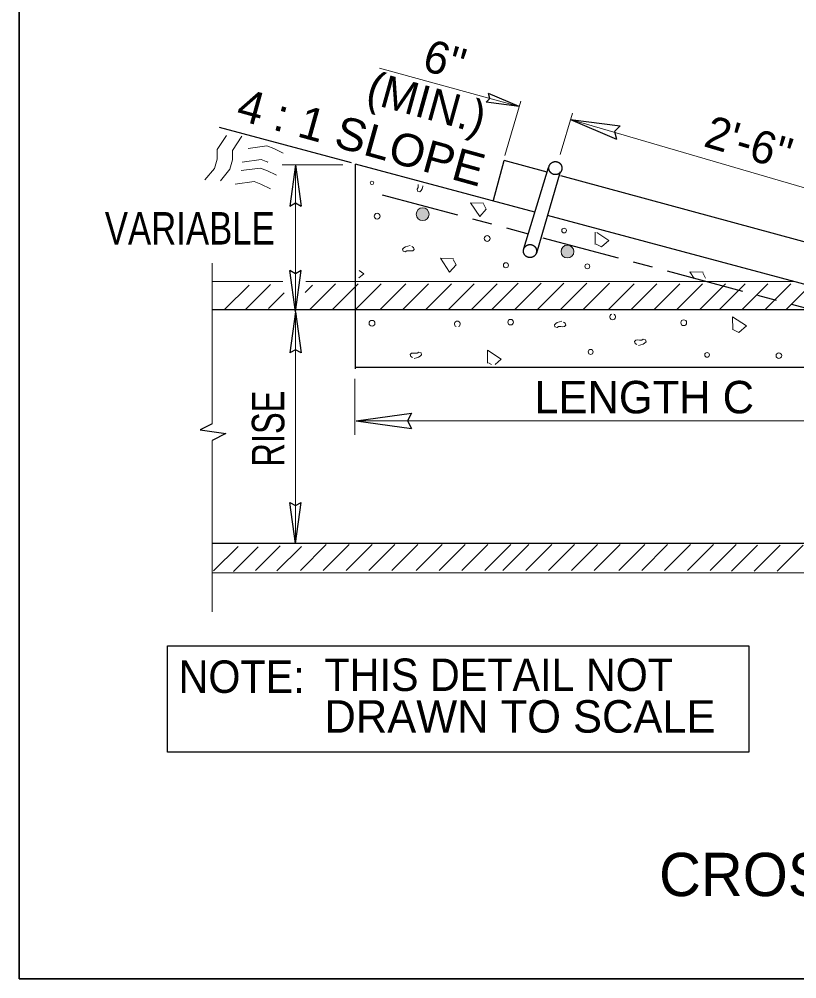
# Model space of a CAD drawing. Extents: x -873 to -38, y -356 to 186.
# Drawn here: x -689.27 to -659.35, y -257.2 to -220.25 of the extents above; entities that cross this region are included whole.
import ezdxf

# ---------------------------------------------------------------- set-up
doc = ezdxf.new("R2010")
doc.units = 0
doc.header["$LTSCALE"] = 0.5
doc.linetypes.add('LONG_DASH_SHORT_DASH', pattern=[9.9, 6, -1.2, 1.5, -1.2])
doc.layers.add('1', color=7, linetype='Continuous', lineweight=13)

msp = doc.modelspace()

# ---------------------------------------------------------------- hatches: boundary and pattern name
at = {"layer": '1'}
for points in [[(-673.4996, -227.7591, 1), (-673.9934, -227.7591, 1)], [(-667.9289, -229.1986, 1), (-668.4227, -229.1986, 1)]]:
    msp.add_hatch(color=256, dxfattribs=at).paths.add_polyline_path(points)

# ---------------------------------------------------------------- linework, layer by layer
at = {"layer": '1', "lineweight": 35}
msp.add_line((-689.2712, -181.4427), (-689.2712, -257.1993), dxfattribs=at)
at = {"layer": '1'}
for p, q in [((-675.4122, -222.1373), (-670.0289, -223.6122)), ((-670.5883, -225.5013), (-669.9695, -223.4116)), ((-668.4564, -225.4562), (-667.9855, -223.8676)), ((-668.0582, -224.1128), (-654.4882, -228.0844)), ((-679.1539, -225.8653), (-676.8214, -225.8653)), ((-678.6374, -225.8653), (-678.6374, -231.5173)), ((-667.1023, -228.9254), (-667.1117, -228.4472)), ((-681.8431, -235.8367), (-681.8431, -229.6434)), ((-681.8431, -230.357), (-679.1304, -230.357)), ((-681.3681, -231.4346), (-680.4196, -230.4862)), ((-680.5478, -231.413), (-679.5992, -230.4652)), ((-678.2659, -230.7712), (-677.9804, -230.4862)), ((-678.2434, -230.357), (-659.4302, -230.357)), ((-678.1013, -231.4411), (-677.1012, -230.4406)), ((-677.2225, -231.4411), (-676.2222, -230.4406)), ((-676.3433, -231.4411), (-675.3433, -230.4406)), ((-675.4004, -231.4411), (-674.3999, -230.4406)), ((-674.5212, -231.4411), (-673.5211, -230.4406)), ((-673.6419, -231.4411), (-672.6416, -230.4406)), ((-672.7629, -231.4411), (-671.763, -230.4406)), ((-671.8842, -231.4411), (-670.8837, -230.4406)), ((-671.0693, -231.4161), (-670.069, -230.4156)), ((-670.1905, -231.4161), (-669.1902, -230.4156)), ((-669.3111, -231.4161), (-668.311, -230.4156)), ((-668.432, -231.4161), (-667.4319, -230.4156)), ((-667.553, -231.4161), (-666.5525, -230.4156)), ((-666.6097, -231.4411), (-665.6094, -230.4406)), ((-665.7309, -231.4411), (-664.7306, -230.4406)), ((-664.8517, -231.4411), (-663.8516, -230.4406)), ((-663.9726, -231.4411), (-662.9721, -230.4406)), ((-663.093, -231.4411), (-662.0933, -230.4406)), ((-662.3429, -231.4411), (-661.3428, -230.4406)), ((-661.4639, -231.4411), (-660.4638, -230.4406)), ((-660.5846, -231.4411), (-659.5845, -230.4406)), ((-659.7624, -231.4311), (-658.8582, -230.527)), ((-679.6839, -231.3915), (-679.0762, -230.7825)), ((-678.6374, -240.4426), (-678.6374, -231.5157)), ((-671.1021, -233.545), (-671.2161, -233.4882)), ((-676.3549, -234.0976), (-676.3549, -236.2549)), ((-676.3007, -235.7155), (-653.6246, -235.7155)), ((-681.8431, -243.0762), (-681.8431, -236.4758)), ((-680.1809, -241.4754), (-679.2327, -240.5272)), ((-678.4534, -241.4737), (-677.4533, -240.4737)), ((-677.5743, -241.4737), (-676.5745, -240.4737)), ((-676.6951, -241.4737), (-675.6946, -240.4737)), ((-675.8161, -241.4737), (-674.8157, -240.4737)), ((-674.9371, -241.4737), (-673.9365, -240.4737)), ((-673.9937, -241.4737), (-672.9937, -240.4737)), ((-673.115, -241.4737), (-672.1147, -240.4737)), ((-672.2357, -241.4737), (-671.2354, -240.4737)), ((-671.3563, -241.4737), (-670.3564, -240.4737)), ((-670.6575, -241.4737), (-669.6573, -240.4737)), ((-669.7785, -241.4737), (-668.7782, -240.4737)), ((-668.8992, -241.4737), (-667.8991, -240.4737)), ((-668.0206, -241.4737), (-667.0201, -240.4737)), ((-667.1411, -241.4737), (-666.141, -240.4737)), ((-666.1979, -241.4737), (-665.1976, -240.4737)), ((-665.3188, -241.4737), (-664.3189, -240.4737)), ((-664.44, -241.4737), (-663.4394, -240.4737)), ((-663.5609, -241.4737), (-662.5608, -240.4737)), ((-662.6814, -241.4737), (-661.6814, -240.4737)), ((-661.8673, -241.5058), (-660.8673, -240.5055)), ((-660.988, -241.5058), (-659.9878, -240.5055)), ((-660.109, -241.5058), (-659.1084, -240.5055)), ((-681.7996, -241.4966), (-680.8513, -240.5488)), ((-681.0224, -241.5187), (-680.0743, -240.5702)), ((-679.3606, -241.4966), (-678.4123, -240.5488)), ((-681.8431, -241.5687), (-621.7334, -241.5687))]:
    msp.add_line(p, q, dxfattribs=at)
at = {"layer": '1', "lineweight": 25}
for p, q in [((-670.0289, -223.6122), (-671.2087, -223.1087)), ((-670.0289, -223.6122), (-671.3005, -223.4454)), ((-668.0582, -224.1128), (-666.1511, -224.3637)), ((-668.0582, -224.1128), (-666.2897, -224.8691)), ((-676.4783, -225.7881), (-681.5688, -224.4237)), ((-671.0167, -227.2248), (-670.6075, -225.6983)), ((-668.954, -226.146), (-670.6075, -225.6983)), ((-678.6405, -225.862), (-678.8587, -227.4498)), ((-678.6405, -225.862), (-678.4222, -227.4498)), ((-676.3293, -233.7107), (-676.3293, -225.8281)), ((-669.4262, -227.6778), (-676.3293, -225.8281)), ((-669.8586, -229.0807), (-668.8981, -225.9645)), ((-669.3586, -229.2477), (-668.4408, -226.1188)), ((-653.1174, -230.4332), (-668.4346, -226.2864)), ((-621.7426, -240.4563), (-668.9367, -227.8091)), ((-678.6385, -231.5171), (-678.8564, -229.9291)), ((-678.6385, -231.5171), (-678.4201, -229.9291)), ((-681.8431, -231.4346), (-655.7108, -231.4346)), ((-678.6385, -231.5158), (-678.8564, -233.1039)), ((-678.6385, -231.5158), (-678.4201, -233.1039)), ((-676.3293, -233.6538), (-653.6822, -233.6538)), ((-676.3003, -235.7165), (-674.1713, -235.4239)), ((-676.3003, -235.7165), (-674.1713, -236.009)), ((-678.6368, -240.4426), (-678.8549, -238.8545)), ((-678.6368, -240.4426), (-678.4186, -238.8545)), ((-681.8431, -240.4324), (-621.7334, -240.4324))]:
    msp.add_line(p, q, dxfattribs=at)
at = {"layer": '1', "linetype": 'LONG_DASH_SHORT_DASH', "lineweight": 25}
for p, q in [((-675.3031, -227.0129), (-669.6843, -228.5149)), ((-669.1227, -228.6652), (-622.3188, -241.178))]:
    msp.add_line(p, q, dxfattribs=at)
at = {"layer": '1', "lineweight": 35}
msp.add_lwpolyline([(-606.1718, -181.4427), (-606.1718, -257.1993), (-689.2712, -257.1993)], dxfattribs=at)
at = {"layer": '1', "lineweight": 25}
for points in [[(-671.3005, -223.4454), (-671.1592, -223.301), (-671.2087, -223.1087)], [(-666.1511, -224.3637), (-666.3628, -224.5795), (-666.2897, -224.8691)], [(-668.8904, -225.9808), (-668.8904, -225.9741), (-668.8894, -225.9681), (-668.8889, -225.9624), (-668.8889, -225.956), (-668.8879, -225.9502), (-668.8871, -225.9435), (-668.8865, -225.9377), (-668.8847, -225.9316), (-668.8833, -225.9253), (-668.8813, -225.9192), (-668.8796, -225.9135), (-668.8775, -225.9074), (-668.8763, -225.9017), (-668.8735, -225.8962), (-668.8721, -225.8903), (-668.8694, -225.8847), (-668.8667, -225.8792), (-668.864, -225.8739), (-668.8611, -225.8678), (-668.8583, -225.8626), (-668.8556, -225.8572), (-668.8521, -225.8521), (-668.8479, -225.8467), (-668.8452, -225.8414), (-668.8412, -225.8366), (-668.8382, -225.8317), (-668.8336, -225.8274), (-668.83, -225.8224), (-668.8257, -225.818), (-668.8214, -225.8123), (-668.8175, -225.8088), (-668.8125, -225.8041), (-668.8086, -225.8001), (-668.8046, -225.7953), (-668.7994, -225.7914), (-668.7946, -225.7881), (-668.7892, -225.7839), (-668.7842, -225.781), (-668.7793, -225.7777), (-668.774, -225.7732), (-668.7685, -225.7703), (-668.7637, -225.767), (-668.7579, -225.7645), (-668.7525, -225.7616), (-668.7479, -225.7588), (-668.7412, -225.7562), (-668.7358, -225.7541), (-668.7304, -225.7518), (-668.7243, -225.7491), (-668.7181, -225.747), (-668.7129, -225.7449), (-668.7067, -225.7439), (-668.7002, -225.742), (-668.6831, -225.7378)], [(-668.6831, -225.7378), (-668.6767, -225.7372), (-668.6704, -225.7357), (-668.664, -225.7359), (-668.6582, -225.7349), (-668.6525, -225.7345), (-668.646, -225.7343), (-668.6402, -225.7345), (-668.6332, -225.7345), (-668.6273, -225.7347), (-668.6213, -225.7349), (-668.6152, -225.7352), (-668.6085, -225.7359), (-668.6025, -225.7372), (-668.5962, -225.7376), (-668.5906, -225.7388), (-668.5843, -225.7397), (-668.5786, -225.7417), (-668.5714, -225.7428), (-668.5662, -225.7443), (-668.5608, -225.7466), (-668.5546, -225.7482), (-668.5487, -225.7506), (-668.5429, -225.7528), (-668.5368, -225.7553), (-668.5322, -225.7581), (-668.526, -225.7601), (-668.5202, -225.7632), (-668.5154, -225.7668), (-668.5095, -225.7699), (-668.5047, -225.7726), (-668.4994, -225.7757), (-668.4945, -225.7793), (-668.4889, -225.783), (-668.4841, -225.7868), (-668.48, -225.7909), (-668.4749, -225.7945), (-668.4703, -225.7984), (-668.4657, -225.8032), (-668.4607, -225.807), (-668.4571, -225.8112), (-668.4527, -225.816), (-668.4485, -225.8212), (-668.4447, -225.8252), (-668.4404, -225.8305), (-668.4375, -225.8349), (-668.4332, -225.8397), (-668.4296, -225.8449), (-668.4264, -225.8503), (-668.4235, -225.8556), (-668.4199, -225.8605), (-668.4172, -225.866), (-668.4143, -225.872), (-668.4108, -225.8776), (-668.4091, -225.8827), (-668.4067, -225.8882), (-668.4042, -225.8941), (-668.4016, -225.8995), (-668.3999, -225.906), (-668.3982, -225.9123), (-668.3964, -225.9183), (-668.3952, -225.9239), (-668.3927, -225.9295), (-668.3918, -225.9353), (-668.3906, -225.9421), (-668.3895, -225.9476), (-668.3881, -225.9537), (-668.3885, -225.9602), (-668.3878, -225.9664), (-668.3878, -225.972), (-668.3866, -225.9787), (-668.3866, -225.9849), (-668.3866, -225.991), (-668.3877, -225.9972), (-668.3878, -226.0037), (-668.3878, -226.0097), (-668.3885, -226.0153), (-668.3895, -226.0216), (-668.3902, -226.0282), (-668.392, -226.0337), (-668.3927, -226.0402), (-668.3942, -226.0454), (-668.3953, -226.0522), (-668.3972, -226.0581), (-668.3987, -226.0637), (-668.4016, -226.0697), (-668.4037, -226.0749), (-668.4052, -226.081), (-668.4077, -226.0867), (-668.4106, -226.092), (-668.4131, -226.0984), (-668.416, -226.1033), (-668.4193, -226.1089), (-668.4227, -226.1145), (-668.4252, -226.1191), (-668.4289, -226.125), (-668.432, -226.1299), (-668.4353, -226.1347), (-668.4395, -226.14), (-668.4433, -226.1447), (-668.4474, -226.1485)], [(-668.4474, -226.1485), (-668.4512, -226.1539), (-668.4556, -226.1585), (-668.4602, -226.1631), (-668.4638, -226.1666), (-668.4685, -226.1712), (-668.4733, -226.1756), (-668.4778, -226.1802), (-668.4831, -226.1837), (-668.4881, -226.1871), (-668.4921, -226.191), (-668.4981, -226.1941), (-668.5031, -226.1983), (-668.5086, -226.201), (-668.5135, -226.2045), (-668.5189, -226.2074), (-668.5246, -226.21), (-668.5306, -226.2127), (-668.5358, -226.2153), (-668.5418, -226.2177), (-668.5472, -226.2203), (-668.5533, -226.2225), (-668.5592, -226.2245), (-668.565, -226.2264), (-668.5706, -226.228), (-668.5762, -226.2295), (-668.5821, -226.2317), (-668.5888, -226.2327), (-668.5947, -226.2333), (-668.6006, -226.2347), (-668.6068, -226.2353), (-668.6127, -226.2356), (-668.6193, -226.2368), (-668.6254, -226.2375), (-668.6313, -226.237), (-668.6377, -226.2375), (-668.6439, -226.237), (-668.6497, -226.2368), (-668.656, -226.2368), (-668.6629, -226.2364), (-668.6687, -226.2353), (-668.6743, -226.2352), (-668.6808, -226.2347), (-668.6869, -226.2327), (-668.6925, -226.232), (-668.699, -226.23), (-668.7052, -226.2285), (-668.7107, -226.2264), (-668.717, -226.2252), (-668.7223, -226.2239), (-668.7285, -226.2208), (-668.734, -226.2188), (-668.7397, -226.2163), (-668.7456, -226.2139), (-668.7511, -226.211), (-668.7563, -226.2078), (-668.7621, -226.2047), (-668.7677, -226.2018), (-668.7731, -226.1987), (-668.7772, -226.1956), (-668.7825, -226.1921), (-668.7873, -226.1887), (-668.7933, -226.1846), (-668.7979, -226.181), (-668.8025, -226.1768), (-668.8068, -226.1731), (-668.8114, -226.1685), (-668.816, -226.1639), (-668.8206, -226.1606), (-668.8247, -226.1557), (-668.8279, -226.1506), (-668.8329, -226.146), (-668.8362, -226.142), (-668.84, -226.1366), (-668.8438, -226.1318), (-668.8479, -226.1256), (-668.8508, -226.1217), (-668.8544, -226.116), (-668.8571, -226.1112), (-668.8611, -226.1053), (-668.8636, -226.0995), (-668.8652, -226.0948), (-668.8682, -226.0887), (-668.8709, -226.0832), (-668.8735, -226.0775), (-668.8747, -226.0718), (-668.8775, -226.0656), (-668.879, -226.0595), (-668.8808, -226.0542), (-668.8827, -226.048), (-668.8839, -226.0422), (-668.885, -226.0356), (-668.8865, -226.0302), (-668.8875, -226.0242), (-668.8879, -226.0174), (-668.8894, -226.0118), (-668.8896, -226.0058), (-668.8896, -225.9995), (-668.89, -225.9932), (-668.8898, -225.9864), (-668.8904, -225.9808)], [(-678.8587, -227.4498), (-678.6378, -227.3271), (-678.4222, -227.4498)], [(-669.8678, -229.1748), (-669.8676, -229.1687), (-669.8668, -229.1627), (-669.8659, -229.1569), (-669.8657, -229.1515), (-669.8648, -229.144), (-669.8641, -229.1382), (-669.8628, -229.1325), (-669.8612, -229.1261), (-669.8605, -229.1204), (-669.8586, -229.1142), (-669.8572, -229.1083), (-669.8544, -229.1023), (-669.8528, -229.0967), (-669.8511, -229.0911), (-669.8485, -229.0854), (-669.8467, -229.0794), (-669.843, -229.0735), (-669.8413, -229.0677), (-669.838, -229.0629), (-669.8357, -229.0577), (-669.8318, -229.0522), (-669.8288, -229.0469), (-669.8252, -229.0419), (-669.8222, -229.0356), (-669.8177, -229.031), (-669.8148, -229.0267), (-669.8113, -229.0215), (-669.8069, -229.0169), (-669.8023, -229.0119), (-669.7988, -229.0073), (-669.7945, -229.0029), (-669.7897, -228.9988), (-669.7849, -228.9947), (-669.7809, -228.9904), (-669.7767, -228.9865), (-669.7716, -228.9827), (-669.7659, -228.9789), (-669.7611, -228.9758), (-669.7565, -228.9714), (-669.7512, -228.9682), (-669.7464, -228.965), (-669.7405, -228.9615), (-669.7349, -228.9583), (-669.7301, -228.956), (-669.7242, -228.9529), (-669.7188, -228.9508), (-669.713, -228.9482), (-669.7072, -228.9456), (-669.7012, -228.9432), (-669.6959, -228.9419), (-669.6901, -228.9393), (-669.6841, -228.9375), (-669.6777, -228.9367), (-669.6594, -228.9329)], [(-669.6594, -228.9329), (-669.6541, -228.9317), (-669.6473, -228.9306), (-669.6413, -228.9302), (-669.6353, -228.9292), (-669.6292, -228.9282), (-669.6232, -228.9292), (-669.6165, -228.9279), (-669.6109, -228.9285), (-669.6044, -228.9292), (-669.5986, -228.9294), (-669.5916, -228.9294), (-669.5859, -228.9306), (-669.5797, -228.9306), (-669.5734, -228.9315), (-669.5677, -228.9331), (-669.5607, -228.9344), (-669.5558, -228.9361), (-669.5493, -228.9377), (-669.5436, -228.9396), (-669.5375, -228.941), (-669.532, -228.943), (-669.5261, -228.9452), (-669.5203, -228.9479), (-669.5142, -228.95), (-669.5084, -228.9525), (-669.5034, -228.9551), (-669.4977, -228.9575), (-669.4926, -228.961), (-669.4873, -228.9639), (-669.4823, -228.9675), (-669.477, -228.9708), (-669.4721, -228.9736), (-669.4666, -228.9782), (-669.4615, -228.9817), (-669.4569, -228.9857), (-669.4519, -228.9894), (-669.4469, -228.9933), (-669.4434, -228.9967), (-669.4382, -229.0017), (-669.4336, -229.0062), (-669.4296, -229.0104), (-669.4257, -229.0152), (-669.4215, -229.0202), (-669.418, -229.0246), (-669.4145, -229.0298), (-669.4107, -229.035), (-669.407, -229.04), (-669.403, -229.0446), (-669.3998, -229.0504), (-669.3975, -229.0552), (-669.394, -229.0608), (-669.3913, -229.0669), (-669.3883, -229.0721), (-669.3854, -229.0772), (-669.3832, -229.0832), (-669.3813, -229.0886), (-669.3784, -229.0946), (-669.3773, -229.0996), (-669.3751, -229.1062), (-669.3736, -229.1125), (-669.3715, -229.1182), (-669.3703, -229.1242), (-669.3694, -229.1296), (-669.3678, -229.1368), (-669.3669, -229.1427), (-669.3657, -229.1483), (-669.3654, -229.1542), (-669.3648, -229.1607), (-669.3647, -229.1664), (-669.3642, -229.1736), (-669.3637, -229.1792), (-669.364, -229.1858), (-669.364, -229.1915), (-669.3642, -229.1985), (-669.3648, -229.2044), (-669.3657, -229.21), (-669.3667, -229.2163), (-669.3678, -229.2225), (-669.3683, -229.2277), (-669.3698, -229.2344), (-669.3713, -229.2407), (-669.3729, -229.2465), (-669.3749, -229.2526), (-669.3763, -229.2579), (-669.3784, -229.2637), (-669.3802, -229.2696), (-669.3826, -229.2757), (-669.385, -229.2815), (-669.3873, -229.287), (-669.3905, -229.2927), (-669.3932, -229.2975), (-669.3961, -229.3033), (-669.399, -229.3084), (-669.4026, -229.3144), (-669.4055, -229.3194), (-669.4099, -229.3246), (-669.413, -229.3297), (-669.4167, -229.334), (-669.4209, -229.3388), (-669.4243, -229.344)], [(-669.4243, -229.344), (-669.4288, -229.3487), (-669.4323, -229.3536), (-669.4365, -229.3572), (-669.4415, -229.3622), (-669.4461, -229.3658), (-669.4502, -229.3707), (-669.4552, -229.3744), (-669.4605, -229.3777), (-669.4651, -229.3816), (-669.4697, -229.3851), (-669.4752, -229.3891), (-669.4801, -229.3923), (-669.4857, -229.3955), (-669.4907, -229.3994), (-669.4959, -229.4023), (-669.5018, -229.4048), (-669.5068, -229.408), (-669.5133, -229.4097), (-669.519, -229.4122), (-669.5242, -229.4149), (-669.5297, -229.4175), (-669.5366, -229.4186), (-669.5417, -229.4208), (-669.5476, -229.4227), (-669.5534, -229.4236), (-669.5597, -229.4254), (-669.5661, -229.4265), (-669.5719, -229.4278), (-669.578, -229.4282), (-669.5842, -229.4298), (-669.5902, -229.4305), (-669.5967, -229.4315), (-669.6026, -229.4317), (-669.609, -229.4315), (-669.6142, -229.4322), (-669.6213, -229.4317), (-669.6273, -229.4315), (-669.6338, -229.4313), (-669.6392, -229.4313), (-669.6462, -229.4305), (-669.6508, -229.4296), (-669.6576, -229.4288), (-669.6642, -229.4276), (-669.6697, -229.4257), (-669.6759, -229.4247), (-669.6816, -229.4226), (-669.6876, -229.4208), (-669.694, -229.4195), (-669.7001, -229.4175), (-669.7059, -229.4155), (-669.7105, -229.4126), (-669.7167, -229.4111), (-669.7224, -229.4083), (-669.728, -229.4061), (-669.7328, -229.4028), (-669.7395, -229.3998), (-669.7444, -229.3967), (-669.7495, -229.393), (-669.7542, -229.3904), (-669.7598, -229.3869), (-669.7651, -229.3834), (-669.7699, -229.3794), (-669.7745, -229.3747), (-669.7797, -229.3715), (-669.784, -229.3669), (-669.7888, -229.3636), (-669.7926, -229.3587), (-669.7972, -229.3552), (-669.8017, -229.3498), (-669.8057, -229.3452), (-669.8093, -229.3405), (-669.8132, -229.3354), (-669.8176, -229.3308), (-669.8216, -229.3258), (-669.8249, -229.3211), (-669.8276, -229.3157), (-669.8311, -229.3101), (-669.8341, -229.3053), (-669.837, -229.2998), (-669.8405, -229.2944), (-669.8428, -229.2892), (-669.8451, -229.2837), (-669.848, -229.278), (-669.8503, -229.2722), (-669.8524, -229.2663), (-669.8547, -229.2608), (-669.8563, -229.254), (-669.8584, -229.2482), (-669.8597, -229.2421), (-669.8607, -229.2362), (-669.8626, -229.2309), (-669.8639, -229.2248), (-669.8651, -229.2173), (-669.8651, -229.2122), (-669.8657, -229.2063), (-669.8672, -229.1998), (-669.8674, -229.1937), (-669.8678, -229.1864), (-669.8676, -229.1815), (-669.8678, -229.1748)], [(-678.4201, -229.9291), (-678.6405, -230.0522), (-678.8564, -229.9291)], [(-678.4201, -233.1039), (-678.6405, -232.9811), (-678.8564, -233.1039)], [(-674.1713, -235.4239), (-674.336, -235.7194), (-674.1713, -236.009)], [(-681.8431, -235.8367), (-682.3078, -236.0569), (-681.3252, -236.2013), (-681.8431, -236.4758)], [(-678.8549, -238.8545), (-678.6343, -238.9771), (-678.4186, -238.8545)]]:
    msp.add_lwpolyline(points, dxfattribs=at)
at = {"layer": '1'}
for points in [[(-681.2962, -224.729), (-681.6589, -225.2724), (-681.6589, -225.6351), (-681.7593, -225.9978), (-682.1226, -226.4407)], [(-680.7055, -224.7614), (-681.0677, -225.3057), (-681.0677, -225.6678), (-681.1685, -226.0306), (-681.531, -226.4737)], [(-680.4622, -225.2282), (-679.7369, -225.1274), (-679.475, -225.2282), (-679.1127, -225.4097)], [(-680.6924, -225.7541), (-679.9667, -225.6534), (-679.7052, -225.7541), (-679.7177, -225.7478)], [(-680.7247, -226.0828), (-679.9998, -225.9818), (-679.7373, -226.0828), (-679.3752, -226.2637)], [(-680.9547, -226.6081), (-680.2298, -226.5072), (-679.9678, -226.6081), (-679.6054, -226.7896)], [(-673.7347, -226.6687), (-673.7442, -226.6983), (-673.7651, -226.7806), (-673.8061, -226.8425), (-673.8576, -226.894), (-673.9399, -226.8733), (-673.9601, -226.7912), (-673.9193, -226.7296), (-673.9193, -226.6473), (-673.9232, -226.6188)], [(-671.399, -227.3305), (-671.9028, -227.3207), (-671.5527, -227.8551), (-671.3065, -227.5672), (-671.4092, -227.3618)], [(-667.0477, -228.4641), (-666.5777, -228.7717), (-666.8657, -229.0179), (-667.0713, -228.9152)], [(-674.228, -228.96), (-674.3206, -228.9907), (-674.4028, -229.0108), (-674.4645, -229.0521), (-674.516, -229.1036), (-674.4951, -229.1861), (-674.4135, -229.2063), (-674.3516, -229.1652), (-674.2692, -229.1652), (-674.197, -229.1756), (-674.1251, -229.1652), (-674.0737, -229.114), (-674.1045, -229.0422), (-674.1659, -229.0009)], [(-672.556, -229.4676), (-673.0602, -229.4578), (-672.7097, -229.9924), (-672.4631, -229.7045), (-672.5662, -229.4983)], [(-676.1957, -229.9312), (-676.0097, -230.0528), (-676.1984, -230.2147)], [(-662.9586, -229.9882), (-663.4622, -229.978), (-663.2977, -230.2297)], [(-662.8682, -230.2272), (-662.8659, -230.2247), (-662.9686, -230.0191)], [(-668.3895, -231.8763), (-668.482, -231.9072), (-668.5643, -231.9278), (-668.6261, -231.9691), (-668.6779, -232.0203), (-668.6565, -232.1028), (-668.5747, -232.1232), (-668.5132, -232.0822), (-668.4312, -232.0822), (-668.3585, -232.0924), (-668.2867, -232.0822), (-668.2353, -232.0305), (-668.2662, -231.9588), (-668.3277, -231.9176)], [(-661.8154, -232.2168), (-661.8256, -231.7126), (-661.2909, -232.0628), (-661.5787, -232.3095), (-661.7843, -232.2066)], [(-665.4406, -232.8173), (-665.3478, -232.7867), (-665.2661, -232.766), (-665.2042, -232.7249), (-665.1519, -232.6731), (-665.1732, -232.5914), (-665.2551, -232.5706), (-665.3171, -232.6112), (-665.3992, -232.6112), (-665.4713, -232.6013), (-665.5434, -232.6112), (-665.5947, -232.6631), (-665.5636, -232.7349), (-665.5023, -232.7762)], [(-674.0753, -233.3212), (-673.983, -233.2902), (-673.9005, -233.2694), (-673.8386, -233.2285), (-673.7874, -233.1775), (-673.808, -233.0948), (-673.8901, -233.0743), (-673.952, -233.1156), (-674.0338, -233.1156), (-674.1063, -233.105), (-674.178, -233.1156), (-674.2293, -233.1667), (-674.1982, -233.2387), (-674.1368, -233.2802)], [(-671.2471, -233.4983), (-671.2572, -232.9943), (-670.7229, -233.3443), (-670.9564, -233.545)]]:
    msp.add_lwpolyline(points, dxfattribs=at)
at = {"layer": '1', "lineweight": 25}
msp.add_lwpolyline([(-683.562, -244.3794), (-661.1947, -244.3794), (-661.1947, -248.4777), (-683.562, -248.4777)], close=True, dxfattribs=at)
at = {"layer": '1'}
for centre, radius in [((-675.6963, -226.5521), 0.0699), ((-673.7465, -227.7591), 0.2469), ((-675.4987, -227.8354), 0.1115), ((-668.3064, -228.3887), 0.0898), ((-671.2651, -228.6961), 0.1115), ((-668.1758, -229.1986), 0.2469), ((-670.542, -229.7272), 0.0962), ((-667.4091, -229.7664), 0.0962), ((-675.6957, -231.9591), 0.1115), ((-670.3619, -231.9169), 0.1077), ((-663.7018, -231.9365), 0.1115), ((-667.2817, -233.0627), 0.0962), ((-662.8027, -233.1773), 0.0898), ((-660.0382, -233.2061), 0.1077)]:
    msp.add_circle(centre, radius, dxfattribs=at)
for centre, start, end in [((-666.4309, -231.7114), 110.14375, 70.07327), ((-672.411, -231.9869), 296.16721, 243.83279)]:
    msp.add_arc(centre, 0.1115, start, end, dxfattribs=at)

# ---------------------------------------------------------------- texts
for s, rotation, p in [("6''", 343.502, (-673.8162, -222.1944)), ('(MIN.)', 344.502, (-675.9892, -223.4394)), ("2'-6''", 343.502, (-662.9819, -225.1323))]:
    msp.add_text(s, height=1.25, rotation=rotation, dxfattribs=at).set_placement(p)
for s, rotation, width, p in [('4 : 1 SLOPE', 344.502, 1.05, (-680.9757, -224.099)), ('RISE', 90, 0.75, (-679.0687, -237.4773))]:
    msp.add_text(s, height=1.25, rotation=rotation, dxfattribs=dict(at, width=width)).set_placement(p)
for s, width, p in [('VARIABLE', 0.8, (-685.9767, -228.9283)), ('NOTE:', 0.95, (-683.1384, -246.1904)), ('THIS DETAIL NOT', 0.95, (-677.5231, -246.1171))]:
    msp.add_text(s, height=1.25, dxfattribs=dict(at, width=width)).set_placement(p)
for s, height, p in [('LENGTH C', 1.25, (-669.4473, -235.4285)), ('DRAWN TO SCALE', 1.25, (-677.5231, -247.7218)), ('CROSS DRAIN WITH PIPE GRATE', 1.667, (-664.6492, -254.0157))]:
    msp.add_text(s, height=height, dxfattribs=at).set_placement(p)

doc.saveas('drawing.dxf')
